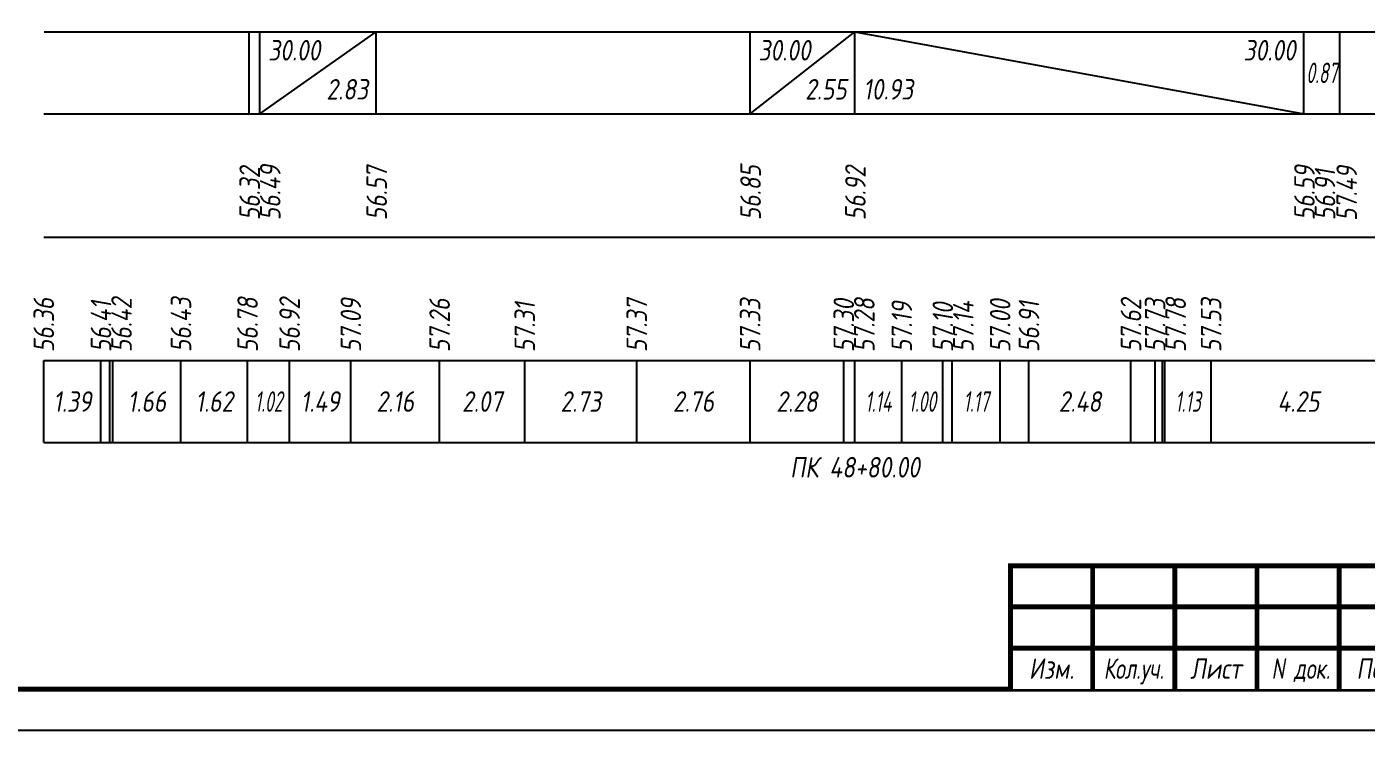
# Model space of a CAD drawing. Extents: x -717 to 1451, y -133302 to 233.
# Drawn here: x 80.2 to 243.2, y -77121.4 to -77035.8 of the extents above; entities that cross this region are included whole.
import ezdxf
from ezdxf.enums import TextEntityAlignment as Align

# ---------------------------------------------------------------- set-up
doc = ezdxf.new("R2010")
doc.units = 0
for name, color, linetype in [('Зарамочное оформление', 7, 'Continuous'), ('Код_510', 7, 'Continuous'), ('Код_516', 1, 'Continuous'), ('Подписи поперечников', 7, 'Continuous'), ('Таблица', 7, 'Continuous')]:
    doc.layers.add(name, color=color, linetype=linetype)
doc.styles.add('М', font='romand.shx', dxfattribs={"width": 0.8, "oblique": 10, "height": 2.5})

# ---------------------------------------------------------------- blocks, each defined once
blk = doc.blocks.new('Штамп')
at = {"linetype": 'Continuous'}
blk.add_wipeout([(199.95, -411.25), (384.95, -411.25), (384.95, -426.25), (199.95, -426.25)], dxfattribs=at).dxf.layer = 'Зарамочное оформление'
at = {"layer": 'Зарамочное оформление', "linetype": 'Continuous', "lineweight": -3, "const_width": 0.6, "flags": 128}
for points in [[(199.95, -426.25), (199.95, -411.25), (384.95, -411.25)], [(209.95, -411.25), (209.95, -426.25)], [(219.95, -411.25), (219.95, -426.25)], [(229.95, -411.25), (229.95, -426.25)], [(239.95, -411.25), (239.95, -426.25)], [(199.95, -416.25), (264.95, -416.25)], [(199.95, -421.25), (264.95, -421.25)]]:
    blk.add_lwpolyline(points, dxfattribs=at)
at = {"layer": 'Зарамочное оформление', "linetype": 'Continuous', "style": 'М', "oblique": 10}
for s, width, p in [('Изм.', 0.8, (204.95, -423.75)), ('Кол.уч.', 0.7, (214.95, -423.75)), ('Лист', 0.8, (224.95, -423.75)), ('N док.', 0.7, (235.28, -423.75)), ('Подпись', 0.8, (247.45, -423.75))]:
    blk.add_text(s, height=2.5, dxfattribs=dict(at, width=width)).set_placement(p, align=Align.MIDDLE_CENTER)
blk = doc.blocks.new('шифр')
blk.add_blockref('Штамп', (0, -76750))

msp = doc.modelspace()

# ---------------------------------------------------------------- linework, layer by layer
at = {"flags": 128}
msp.add_lwpolyline([(-30.054, -77121.421), (389.946, -77121.421), (389.946, -76824.421), (-30.054, -76824.421)], close=True, dxfattribs=at)
at = {"const_width": 0.6, "flags": 128}
msp.add_lwpolyline([(-10.054, -77116.421), (384.946, -77116.421), (384.946, -76829.421), (-10.054, -76829.421)], close=True, dxfattribs=at)
at = {"layer": 'Код_510'}
for p, q in [((82.319, -77086.421), (82.319, -77076.421)), ((89.276, -77086.421), (89.276, -77076.421)), ((90.351, -77086.421), (90.351, -77076.421)), ((90.73, -77086.421), (90.73, -77076.421)), ((99.011, -77086.421), (99.011, -77076.421)), ((107.115, -77086.421), (107.115, -77076.421)), ((112.232, -77086.421), (112.232, -77076.421)), ((119.678, -77086.421), (119.678, -77076.421)), ((130.486, -77086.421), (130.486, -77076.421)), ((140.85, -77086.421), (140.85, -77076.421)), ((154.478, -77086.421), (154.478, -77076.421)), ((168.273, -77086.421), (168.273, -77076.421)), ((179.669, -77086.421), (179.669, -77076.421)), ((181.029, -77086.421), (181.029, -77076.421)), ((186.725, -77086.421), (186.725, -77076.421)), ((191.718, -77086.421), (191.718, -77076.421)), ((192.85, -77086.421), (192.85, -77076.421)), ((198.699, -77086.421), (198.699, -77076.421)), ((202.204, -77086.421), (202.204, -77076.421)), ((214.616, -77086.421), (214.616, -77076.421)), ((217.558, -77086.421), (217.558, -77076.421)), ((218.445, -77086.421), (218.445, -77076.421)), ((218.733, -77086.421), (218.733, -77076.421)), ((224.369, -77086.421), (224.369, -77076.421))]:
    msp.add_line(p, q, dxfattribs=at)
at = {"layer": 'Код_516'}
for p, q in [((107.319, -77046.421), (107.319, -77036.421)), ((108.613, -77046.421), (108.613, -77036.421)), ((108.613, -77046.421), (122.779, -77036.421)), ((122.779, -77046.421), (122.779, -77036.421)), ((168.273, -77046.421), (168.273, -77036.421)), ((168.273, -77046.421), (181.029, -77036.421)), ((181.029, -77046.421), (181.029, -77036.421)), ((181.029, -77036.421), (235.671, -77046.421)), ((235.671, -77046.421), (235.671, -77036.421)), ((235.671, -77046.421), (235.671, -77036.421)), ((240.023, -77046.421), (240.023, -77036.421))]:
    msp.add_line(p, q, dxfattribs=at)
at = {"layer": 'Таблица'}
for p, q in [((82.373, -77036.421), (265.077, -77036.421)), ((82.319, -77046.421), (265.023, -77046.421)), ((82.319, -77061.421), (265.023, -77061.421)), ((82.319, -77076.421), (265.023, -77076.421)), ((82.319, -77086.421), (265.023, -77086.421))]:
    msp.add_line(p, q, dxfattribs=at)

# ---------------------------------------------------------------- texts
at = {"layer": 'Код_510', "style": 'М', "oblique": 10, "width": 0.8}
for s, p in [('56.36', (82.319, -77075.421)), ('56.41', (89.276, -77075.421)), ('56.42', (91.776, -77075.421)), ('56.43', (99.011, -77075.421)), ('56.78', (107.115, -77075.421)), ('56.92', (112.232, -77075.421)), ('57.09', (119.678, -77075.421)), ('57.26', (130.486, -77075.421)), ('57.31', (140.85, -77075.421)), ('57.37', (154.478, -77075.421)), ('57.33', (168.273, -77075.421)), ('57.30', (179.669, -77075.421)), ('57.28', (182.169, -77075.421)), ('57.19', (186.725, -77075.421)), ('57.10', (191.718, -77075.421)), ('57.14', (194.218, -77075.421)), ('57.00', (198.699, -77075.421)), ('56.91', (202.204, -77075.421)), ('57.62', (214.616, -77075.421)), ('57.73', (217.558, -77075.421)), ('57.78', (220.058, -77075.421)), ('57.53', (224.369, -77075.421))]:
    msp.add_text(s, height=2.5, rotation=90, dxfattribs=at).set_placement(p, align=Align.MIDDLE_LEFT)
at = {"layer": 'Код_510', "style": 'М', "oblique": 10}
for s, width, p in [('1.39', 0.8, (85.797, -77081.421)), ('1.66', 0.8, (94.87, -77081.421)), ('1.62', 0.8, (103.063, -77081.421)), ('1.02', 0.6, (109.674, -77081.421)), ('1.49', 0.8, (115.955, -77081.421)), ('2.16', 0.8, (125.082, -77081.421)), ('2.07', 0.8, (135.668, -77081.421)), ('2.73', 0.8, (147.664, -77081.421)), ('2.76', 0.8, (161.376, -77081.421)), ('2.28', 0.8, (173.971, -77081.421)), ('1.14', 0.6, (183.877, -77081.421)), ('1.00', 0.6, (189.221, -77081.421)), ('1.17', 0.6, (195.774, -77081.421)), ('2.48', 0.8, (208.41, -77081.421)), ('1.13', 0.6, (221.551, -77081.421)), ('4.25', 0.8, (234.995, -77081.421))]:
    msp.add_text(s, height=2.5, dxfattribs=dict(at, width=width)).set_placement(p, align=Align.MIDDLE_CENTER)
at = {"layer": 'Код_516', "style": 'М', "oblique": 10, "width": 0.8}
for p in [(109.613, -77037.421), (169.273, -77037.421)]:
    msp.add_text('30.00', height=2.5, dxfattribs=at).set_placement(p, align=Align.TOP_LEFT)
msp.add_text('30.00', height=2.5, dxfattribs=at).set_placement((234.671, -77037.421), align=Align.TOP_RIGHT)
at = {"layer": 'Код_516', "style": 'М', "oblique": 10, "width": 0.6}
msp.add_text('0.87', height=2.5, dxfattribs=at).set_placement((237.847, -77041.421), align=Align.MIDDLE_CENTER)
at = {"layer": 'Код_516', "style": 'М', "oblique": 10, "width": 0.8}
for s, p in [('2.83', (121.779, -77045.421)), ('2.55', (180.029, -77045.421))]:
    msp.add_text(s, height=2.5, dxfattribs=at).set_placement(p, align=Align.BOTTOM_RIGHT)
msp.add_text('10.93', height=2.5, dxfattribs=at).set_placement((182.029, -77045.421), align=Align.BOTTOM_LEFT)
for s, p in [('56.32', (107.373, -77059.371)), ('56.49', (109.873, -77059.371)), ('56.57', (122.834, -77059.371)), ('56.85', (168.328, -77059.371)), ('56.92', (181.084, -77059.371)), ('56.59', (235.725, -77059.371)), ('56.91', (238.225, -77059.371)), ('57.49', (240.871, -77059.45))]:
    msp.add_text(s, height=2.5, rotation=90, dxfattribs=at).set_placement(p, align=Align.MIDDLE_LEFT)
at = {"layer": 'Подписи поперечников', "style": 'М', "oblique": 10, "width": 0.8}
msp.add_text('ПК 48+80.00', height=2.5, dxfattribs=at).set_placement((181.029, -77091.421), align=Align.BOTTOM_CENTER)

# ---------------------------------------------------------------- next in the draw order: block references
msp.add_blockref('шифр', (0, 59.829))

doc.saveas('drawing.dxf')
